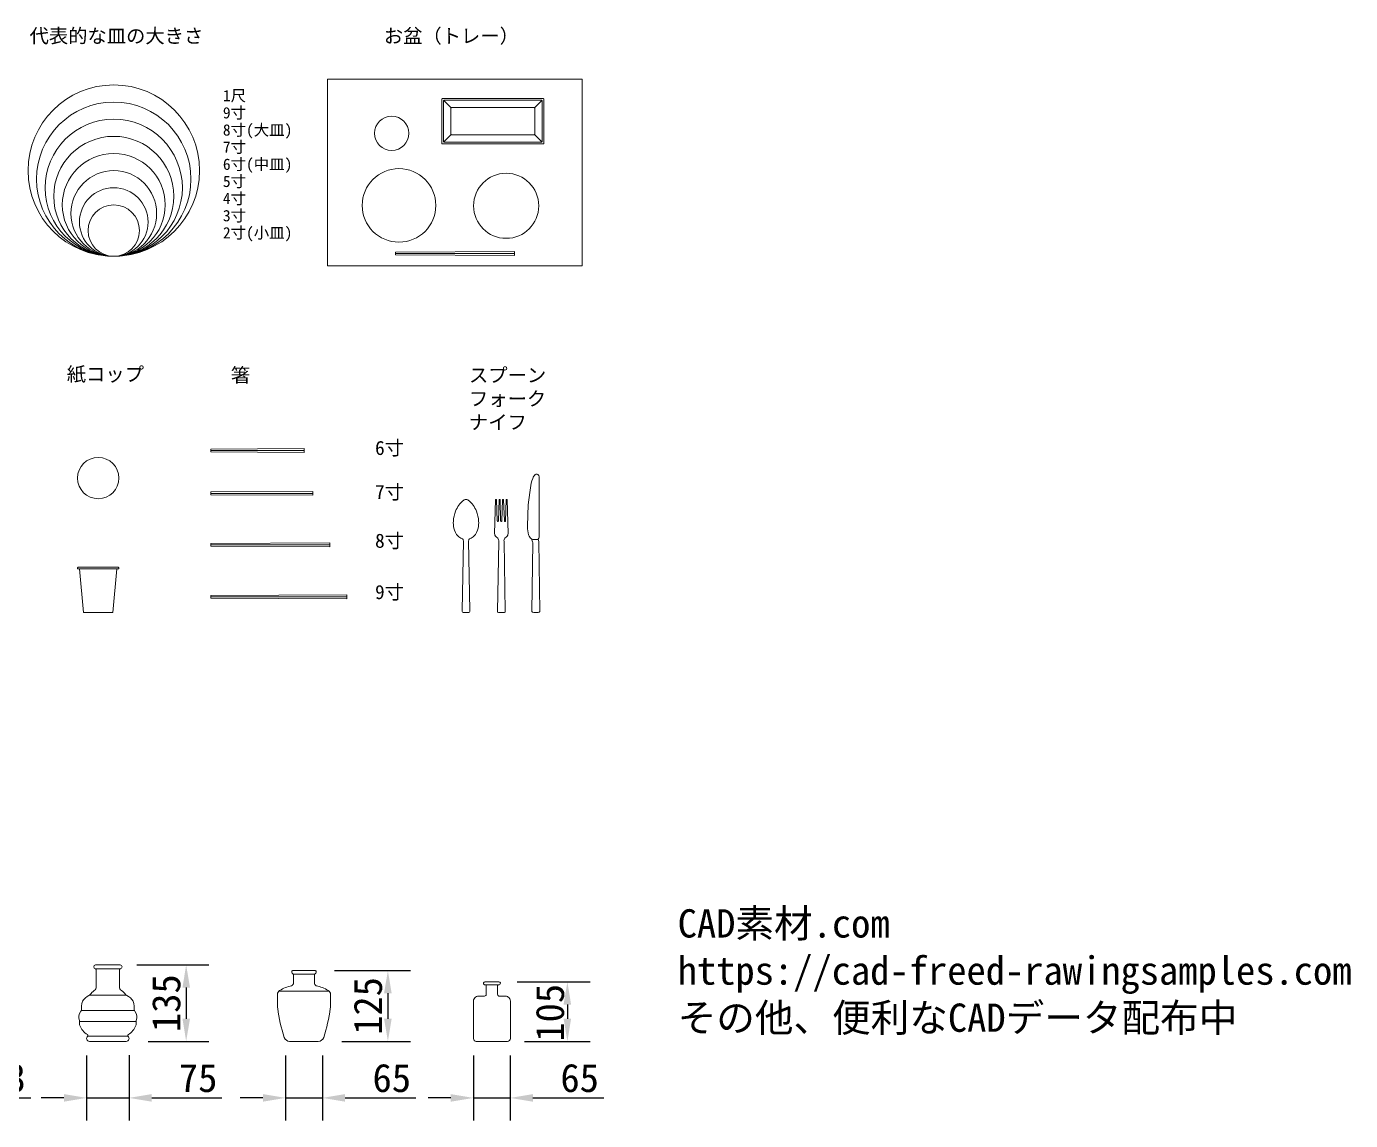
# Model space of a CAD drawing. Header units: millimetres. Extents: x -63086 to 144078, y -129912 to 13382.
# Drawn here: x 36041 to 38380, y -38084 to -36150 of the extents above; entities that cross this region are included whole.
import ezdxf

# ---------------------------------------------------------------- set-up
doc = ezdxf.new("R2010")
doc.units = ezdxf.units.MM
doc.layers.get('0').update_dxf_attribs({"lineweight": 0})
doc.layers.add('展開建具用', color=250, linetype='Continuous', lineweight=9)
doc.styles.get("Standard").update_dxf_attribs({"font": 'MS Mincho.ttf'})
doc.dimstyles.new('CAD素材.com_家具家電', dxfattribs={"dimtxt": 50, "dimasz": 40, "dimexe": 40, "dimexo": 25, "dimgap": 10, "dimtad": 1, "dimdec": 3, "dimtxsty": 'Standard', "dimcen": 2.5, "dimadec": 0, "dimazin": 0, "dimtfac": 1, "dimtdec": 3, "dimtmove": 0, "dimatfit": 3, "dimfxl": 1, "dimarcsym": 0})

# ---------------------------------------------------------------- blocks, each defined once
blk = doc.blocks.new('食器（CAD素材.com）17')
at = {"color": 0, "linetype": 'ByBlock', "lineweight": -2}
blk.add_lwpolyline([(-225.9, 330), (-225.9, 0), (224.1, 0), (224.1, 330)], close=True, dxfattribs=at)
blk = doc.blocks.new('食器（CAD素材.com）18')
at = {"color": 0, "linetype": 'ByBlock', "lineweight": -2}
for points in [[(157.7, 295.8), (157.7, 217.8, -0.414214), (156.7, 216.8), (-21.3, 216.8, -0.414214), (-22.3, 217.8), (-22.3, 295.8, -0.414214), (-21.3, 296.8), (156.7, 296.8, -0.414214)], [(154.7, 292.8), (154.7, 220.8, -0.414214), (153.7, 219.8), (-18.3, 219.8, -0.414214), (-19.3, 220.8), (-19.3, 292.8, -0.414214), (-18.3, 293.8), (153.7, 293.8, -0.414214)], [(141.7, 279.8), (141.7, 233.8, -0.414214), (140.7, 232.8), (-5.2, 232.8, -0.414214), (-6.2, 233.8), (-6.2, 279.8, -0.414214), (-5.2, 280.8), (140.7, 280.8, -0.414214)]]:
    blk.add_lwpolyline(points, format="xyb", close=True, dxfattribs=at)
for points in [[(-19, 293.5), (-5.9, 280.5)], [(141.4, 280.5), (154.4, 293.5)], [(-19, 220.1), (-5.9, 233.1)], [(154.4, 220.1), (141.4, 233.1)]]:
    blk.add_lwpolyline(points, dxfattribs=at)
blk.add_lwpolyline([(105.4, 23.1, 0.414214), (105.9, 23.6), (105.9, 26.6), (-104.1, 25.6), (-104.1, 23.6, 0.414214), (-103.6, 23.1), (105.4, 23.1, -0.414214), (105.9, 22.6), (105.9, 19.6), (-104.1, 20.6), (-104.1, 22.6, -0.414386), (-103.6, 23.1)], format="xyb", dxfattribs=at)
for centre, radius in [((-110.9, 235.5), 30.3), ((-98, 108), 65), ((91.3, 107.3), 57.5)]:
    blk.add_circle(centre, radius, dxfattribs=at)
blk = doc.blocks.new('食器（CAD素材.com）19')
at = {"color": 0, "linetype": 'ByBlock', "lineweight": -2}
for points in [[(5.7, 232.4), (5.7, 240.1, 0.227878), (3.3, 244.2, 0.351422), (-1.4, 244.1, 0.101448), (-5.6, 237.3, 0.058959), (-9.9, 220.3), (-12.9, 195.2, 0.021258), (-14.6, 173.1), (-14.9, 151.5, 0.057773), (-12.9, 137.2, 0.057827), (-8.1, 130.1, -0.139459), (-5.7, 123.6), (-7.3, 2, 0.27768), (-4, 0), (4, 0, 0.318126), (6.7, 2), (4.9, 125.5, 0.106897), (3.6, 129, -0.309688), (3.7, 129.5, 0.145214), (5.5, 133.4, 0.005406), (5.7, 232.4)], [(-8.1, 130.1, 0.041765), (-3, 129, 0.032519), (1.3, 129, 0.010649), (3.6, 129.3)]]:
    blk.add_lwpolyline(points, format="xyb", dxfattribs=at)
blk = doc.blocks.new('食器（CAD素材.com）20')
at = {"color": 0, "linetype": 'ByBlock', "lineweight": -2}
blk.add_lwpolyline([(1.1, 162.1), (2.2, 199.2, -0.983887), (3.8, 199.2), (5.3, 162, 0.924321), (7.5, 162), (8.6, 199.2, -0.995813), (10.2, 199.2), (11.9, 139.6, -0.241715), (9.3, 134.2), (6.4, 131.4, 0.205521), (4.7, 125.8), (7, 2, -0.412836), (5.3, 0), (-5.3, 0, -0.412836), (-7, 2), (-4.7, 125.8, 0.205521), (-6.4, 131.4), (-9.3, 134.2, -0.241715), (-11.9, 139.6), (-10.2, 199.2, -0.995813), (-8.6, 199.2), (-7.5, 162, 0.822308), (-4.9, 162.1), (-3.9, 199.2, -0.983887), (-2.3, 199.2), (-1.2, 162.2, 0.376591), (0, 161, 0.367737)], format="xyb", close=True, dxfattribs=at)
blk = doc.blocks.new('食器（CAD素材.com）21')
at = {"color": 0, "linetype": 'ByBlock', "lineweight": -2}
blk.add_lwpolyline([(3.9, 0, 0.430324), (7, 3.2), (4.7, 126.9, -0.360404), (7.3, 131.1, 0.089231), (14.1, 134.8, 0.129245), (21.5, 149.4, 0.063418), (22.3, 161.6, 0.083988), (18.4, 179.3, 0.058493), (12.5, 189.9, 0.063895), (5.6, 197.5, 0.13762), (0, 200, 0.13762), (-5.6, 197.5, 0.063895), (-12.5, 189.9, 0.058493), (-18.4, 179.3, 0.083988), (-22.3, 161.6, 0.063418), (-21.5, 149.4, 0.129245), (-14.1, 134.8, 0.089231), (-7.3, 131.1, -0.360404), (-4.7, 126.9), (-7, 3.2, 0.430324), (-3.9, 0), (3.9, 0)], format="xyb", dxfattribs=at)
blk = doc.blocks.new('食器（CAD素材.com）22')
at = {"color": 0, "linetype": 'ByBlock', "lineweight": -2}
blk.add_lwpolyline([(82, 3, 0.414214), (82.5, 3.5), (82.5, 6.5), (-82.5, 5.5), (-82.5, 3.5, 0.414214), (-82, 3), (82, 3, -0.414214), (82.5, 2.5), (82.5, -0.5), (-82.5, 0.5), (-82.5, 2.5, -0.414386), (-82, 3)], format="xyb", dxfattribs=at)
blk = doc.blocks.new('食器（CAD素材.com）23')
at = {"color": 0, "linetype": 'ByBlock', "lineweight": -2}
blk.add_lwpolyline([(89.5, 3, 0.414214), (90, 3.5), (90, 6.5), (-90, 5.5), (-90, 3.5, 0.414214), (-89.5, 3), (89.5, 3, -0.414214), (90, 2.5), (90, -0.5), (-90, 0.5), (-90, 2.5, -0.414386), (-89.5, 3)], format="xyb", dxfattribs=at)
blk = doc.blocks.new('食器（CAD素材.com）24')
at = {"color": 0, "linetype": 'ByBlock', "lineweight": -2}
blk.add_lwpolyline([(104.5, 3, 0.414214), (105, 3.5), (105, 6.5), (-105, 5.5), (-105, 3.5, 0.414214), (-104.5, 3), (104.5, 3, -0.414214), (105, 2.5), (105, -0.5), (-105, 0.5), (-105, 2.5, -0.414386), (-104.5, 3)], format="xyb", dxfattribs=at)
blk = doc.blocks.new('食器（CAD素材.com）25')
at = {"color": 0, "linetype": 'ByBlock', "lineweight": -2}
blk.add_lwpolyline([(119.5, 3, 0.414214), (120, 3.5), (120, 6.5), (-120, 5.5), (-120, 3.5, 0.414214), (-119.5, 3), (119.5, 3, -0.414214), (120, 2.5), (120, -0.5), (-120, 0.5), (-120, 2.5, -0.414386), (-119.5, 3)], format="xyb", dxfattribs=at)
blk = doc.blocks.new('食器（CAD素材.com）26')
at = {"color": 0, "linetype": 'ByBlock', "lineweight": -2}
blk.add_circle((0, 0), 36.5, dxfattribs=at)
blk = doc.blocks.new('食器（CAD素材.com）27')
at = {"color": 0, "linetype": 'ByBlock', "lineweight": -2}
blk.add_lwpolyline([(35.5, 77.1), (-35.5, 77.1, -0.414214), (-36.5, 78.1), (-36.5, 79, -0.414214), (-35.5, 80), (35.5, 80, -0.414214), (36.5, 79), (36.5, 78.1, -0.414214), (35.5, 77.1)], format="xyb", dxfattribs=at)
blk.add_lwpolyline([(33.2, 77.1), (26, 0), (-26, 0), (-33.2, 77.1)], dxfattribs=at)
blk = doc.blocks.new('*D573')
at = {"layer": 'Defpoints', "color": 0, "ltscale": 10, "transparency": 16777216}
for p in [(35820.6, -37944.1), (35883.6, -37944.1), (35883.6, -38044.1)]:
    blk.add_point(p, dxfattribs=at)
at = {"layer": '展開建具用', "color": 0, "lineweight": -2, "ltscale": 10, "transparency": 16777216}
for p, q in [((35820.6, -37969.1), (35820.6, -38084.1)), ((35883.6, -37969.1), (35883.6, -38084.1)), ((35780.6, -38044.1), (35740.6, -38044.1)), ((35820.6, -38044.1), (35883.6, -38044.1)), ((35923.6, -38044.1), (36048.7, -38044.1))]:
    blk.add_line(p, q, dxfattribs=at)
at = {"layer": '展開建具用', "color": 0, "ltscale": 10, "transparency": 16777216}
for points in [[(35780.6, -38037.4), (35780.6, -38050.8), (35820.6, -38044.1)], [(35923.6, -38037.4), (35923.6, -38050.8), (35883.6, -38044.1)]]:
    blk.add_solid(points, dxfattribs=at)
at = {"layer": '展開建具用', "color": 0, "ltscale": 10, "transparency": 16777216, "insert": (36006.2, -38009.1), "char_height": 50, "attachment_point": 5}
blk.add_mtext('63', dxfattribs=at)
blk = doc.blocks.new('*D574')
at = {"layer": 'Defpoints', "color": 0, "ltscale": 10, "transparency": 16777216}
for p in [(36211, -37809.1), (36231.2, -37944.1), (36323.3, -37944.1)]:
    blk.add_point(p, dxfattribs=at)
at = {"layer": '展開建具用', "color": 0, "lineweight": -2, "ltscale": 10, "transparency": 16777216}
for p, q in [((36236, -37809.1), (36363.3, -37809.1)), ((36323.3, -37849.1), (36323.3, -37904.1)), ((36256.2, -37944.1), (36363.3, -37944.1))]:
    blk.add_line(p, q, dxfattribs=at)
at = {"layer": '展開建具用', "color": 0, "ltscale": 10, "transparency": 16777216}
for points in [[(36316.7, -37849.1), (36330, -37849.1), (36323.3, -37809.1)], [(36316.7, -37904.1), (36330, -37904.1), (36323.3, -37944.1)]]:
    blk.add_solid(points, dxfattribs=at)
at = {"layer": '展開建具用', "color": 0, "ltscale": 10, "transparency": 16777216, "insert": (36288.3, -37876.6), "char_height": 50, "attachment_point": 5, "rotation": 90}
blk.add_mtext('135', dxfattribs=at)
blk = doc.blocks.new('*D575')
at = {"layer": 'Defpoints', "color": 0, "ltscale": 10, "transparency": 16777216}
for p in [(36147.4, -37944.1), (36222.4, -37943.6), (36222.4, -38044.1)]:
    blk.add_point(p, dxfattribs=at)
at = {"layer": '展開建具用', "color": 0, "lineweight": -2, "ltscale": 10, "transparency": 16777216}
for p, q in [((36147.4, -37969.1), (36147.4, -38084.1)), ((36222.4, -37968.6), (36222.4, -38084.1)), ((36107.4, -38044.1), (36067.4, -38044.1)), ((36147.4, -38044.1), (36222.4, -38044.1)), ((36262.4, -38044.1), (36386.4, -38044.1))]:
    blk.add_line(p, q, dxfattribs=at)
at = {"layer": '展開建具用', "color": 0, "ltscale": 10, "transparency": 16777216}
for points in [[(36107.4, -38037.4), (36107.4, -38050.8), (36147.4, -38044.1)], [(36262.4, -38037.4), (36262.4, -38050.8), (36222.4, -38044.1)]]:
    blk.add_solid(points, dxfattribs=at)
at = {"layer": '展開建具用', "color": 0, "ltscale": 10, "transparency": 16777216, "insert": (36344.4, -38009.1), "char_height": 50, "attachment_point": 5}
blk.add_mtext('75', dxfattribs=at)
blk = doc.blocks.new('*D576')
at = {"layer": 'Defpoints', "color": 0, "ltscale": 10, "transparency": 16777216}
for p in [(36498.9, -37944.1), (36563.9, -37944.1), (36563.9, -38044.1)]:
    blk.add_point(p, dxfattribs=at)
at = {"layer": '展開建具用', "color": 0, "lineweight": -2, "ltscale": 10, "transparency": 16777216}
for p, q in [((36498.9, -37969.1), (36498.9, -38084.1)), ((36563.9, -37969.1), (36563.9, -38084.1)), ((36458.9, -38044.1), (36418.9, -38044.1)), ((36498.9, -38044.1), (36563.9, -38044.1)), ((36603.9, -38044.1), (36729, -38044.1))]:
    blk.add_line(p, q, dxfattribs=at)
at = {"layer": '展開建具用', "color": 0, "ltscale": 10, "transparency": 16777216}
for points in [[(36458.9, -38037.4), (36458.9, -38050.8), (36498.9, -38044.1)], [(36603.9, -38037.4), (36603.9, -38050.8), (36563.9, -38044.1)]]:
    blk.add_solid(points, dxfattribs=at)
at = {"layer": '展開建具用', "color": 0, "ltscale": 10, "transparency": 16777216, "insert": (36686.5, -38009.1), "char_height": 50, "attachment_point": 5}
blk.add_mtext('65', dxfattribs=at)
blk = doc.blocks.new('*D577')
at = {"layer": 'Defpoints', "color": 0, "ltscale": 10, "transparency": 16777216}
for p in [(36560.4, -37819.1), (36573, -37944.1), (36679.6, -37944.1)]:
    blk.add_point(p, dxfattribs=at)
at = {"layer": '展開建具用', "color": 0, "lineweight": -2, "ltscale": 10, "transparency": 16777216}
for p, q in [((36585.4, -37819.1), (36719.6, -37819.1)), ((36679.6, -37859.1), (36679.6, -37904.1)), ((36598, -37944.1), (36719.6, -37944.1))]:
    blk.add_line(p, q, dxfattribs=at)
at = {"layer": '展開建具用', "color": 0, "ltscale": 10, "transparency": 16777216}
for points in [[(36672.9, -37859.1), (36686.3, -37859.1), (36679.6, -37819.1)], [(36672.9, -37904.1), (36686.3, -37904.1), (36679.6, -37944.1)]]:
    blk.add_solid(points, dxfattribs=at)
at = {"layer": '展開建具用', "color": 0, "ltscale": 10, "transparency": 16777216, "insert": (36644.6, -37881.6), "char_height": 50, "attachment_point": 5, "rotation": 90}
blk.add_mtext('125', dxfattribs=at)
blk = doc.blocks.new('*D578')
at = {"layer": 'Defpoints', "color": 0, "ltscale": 10, "transparency": 16777216}
for p in [(36882.8, -37839.1), (36895.8, -37944.1), (36996.7, -37944.1)]:
    blk.add_point(p, dxfattribs=at)
at = {"layer": '展開建具用', "color": 0, "lineweight": -2, "ltscale": 10, "transparency": 16777216}
for p, q in [((36907.8, -37839.1), (37036.7, -37839.1)), ((36996.7, -37879.1), (36996.7, -37904.1)), ((36920.8, -37944.1), (37036.7, -37944.1))]:
    blk.add_line(p, q, dxfattribs=at)
at = {"layer": '展開建具用', "color": 0, "ltscale": 10, "transparency": 16777216}
for points in [[(36990, -37879.1), (37003.3, -37879.1), (36996.7, -37839.1)], [(36990, -37904.1), (37003.3, -37904.1), (36996.7, -37944.1)]]:
    blk.add_solid(points, dxfattribs=at)
at = {"layer": '展開建具用', "color": 0, "ltscale": 10, "transparency": 16777216, "insert": (36966.2, -37893.6), "char_height": 50, "attachment_point": 5, "rotation": 90}
blk.add_mtext('105', dxfattribs=at)
blk = doc.blocks.new('*D579')
at = {"layer": 'Defpoints', "color": 0, "ltscale": 10, "transparency": 16777216}
for p in [(36830.8, -37944.1), (36895.8, -37944.1), (36895.8, -38044.1)]:
    blk.add_point(p, dxfattribs=at)
at = {"layer": '展開建具用', "color": 0, "lineweight": -2, "ltscale": 10, "transparency": 16777216}
for p, q in [((36830.8, -37969.1), (36830.8, -38084.1)), ((36895.8, -37969.1), (36895.8, -38084.1)), ((36790.8, -38044.1), (36750.8, -38044.1)), ((36830.8, -38044.1), (36895.8, -38044.1)), ((36935.8, -38044.1), (37060.9, -38044.1))]:
    blk.add_line(p, q, dxfattribs=at)
at = {"layer": '展開建具用', "color": 0, "ltscale": 10, "transparency": 16777216}
for points in [[(36790.8, -38037.4), (36790.8, -38050.8), (36830.8, -38044.1)], [(36935.8, -38037.4), (36935.8, -38050.8), (36895.8, -38044.1)]]:
    blk.add_solid(points, dxfattribs=at)
at = {"layer": '展開建具用', "color": 0, "ltscale": 10, "transparency": 16777216, "insert": (37018.4, -38009.1), "char_height": 50, "attachment_point": 5}
blk.add_mtext('65', dxfattribs=at)
blk = doc.blocks.new('ガラス瓶Ⅲ（CAD素材.com）')
at = {"color": 0, "linetype": 'ByBlock', "lineweight": -2}
blk.add_lwpolyline([(-22, 128, -0.321932), (-20.4, 125), (-20.4, 96.5, -0.257003), (-24.1, 89.8, 0.103914), (-31.3, 82.7, -0.1353), (-33.4, 81, 0.147761), (-44.6, 70.8, 0.072254), (-45.2, 69.5, 0.074272), (-46.6, 56.4, -0.179162), (-47.6, 53.1, 0.261838), (-50.2, 36.9, -0.098103), (-49.9, 35), (-50, 30.3, 0.105921), (-49.6, 28.2, 0.153456), (-36.2, 12, -0.254571), (-35.5, 10.7), (-35.5, 9, 0.729419), (-32.5, 0), (32.5, 0, 0.729419), (35.5, 9), (35.5, 10.7, -0.254571), (36.2, 12, 0.153456), (49.6, 28.2, 0.105921), (50, 30.3), (49.9, 35, -0.098103), (50.2, 36.9, 0.261838), (47.6, 53.1, -0.179162), (46.6, 56.4, 0.074272), (45.2, 69.5, 0.072254), (44.6, 70.8, 0.147761), (33.4, 81, -0.1353), (31.3, 82.7, 0.103914), (24.1, 89.8, -0.257003), (20.4, 96.5), (20.4, 125, -0.321932), (22, 128)], format="xyb", dxfattribs=at)
blk.add_lwpolyline([(22, 128, 0.857143), (22, 135), (-22, 135, 0.857143), (-22, 128)], format="xyb", close=True, dxfattribs=at)
for points in [[(-32.2, 81.7), (32.2, 81.7)], [(-46.8, 54.7), (46.8, 54.7)], [(-49.9, 35), (49.9, 35)], [(-35.5, 9), (35.5, 9)]]:
    blk.add_lwpolyline(points, dxfattribs=at)
blk = doc.blocks.new('ガラス瓶Ⅳ（CAD素材.com）')
at = {"color": 0, "linetype": 'ByBlock', "lineweight": -2}
blk.add_lwpolyline([(20, 125, -0.414214), (21.5, 123.5), (21.5, 122, -0.298217), (19.7, 119.3, 0.298217), (18.5, 117.4), (18.5, 103.1, 0.315154), (21.8, 98.4, -0.07482), (43, 89.9, -0.262992), (47, 83.1), (47, 65.5, -0.027276), (46.4, 58.1, -0.046063), (34.8, 6.9, -0.324742), (25.3, 0), (-25.3, 0, -0.324742), (-34.8, 6.9, -0.046063), (-46.4, 58.1, -0.027276), (-47, 65.5), (-47, 83.1, -0.262992), (-43, 89.9, -0.07482), (-21.8, 98.4, 0.315154), (-18.5, 103.1), (-18.5, 117.4, 0.298217), (-19.7, 119.3, -0.298217), (-21.5, 122), (-21.5, 123.5, -0.414214), (-20, 125)], format="xyb", close=True, dxfattribs=at)
for points in [[(19.3, 119), (-19.3, 119)], [(-44.4, 88.9), (44.4, 88.9)]]:
    blk.add_lwpolyline(points, dxfattribs=at)
blk = doc.blocks.new('ガラス瓶Ⅴ（CAD素材.com）')
at = {"color": 0, "linetype": 'ByBlock'}
blk.add_lwpolyline([(11.7, 100, 0.337031), (10.1, 98.5), (10.1, 82.9, 0.414214), (13.1, 79.9), (23.4, 79.9, -0.056465), (25.6, 79.6, -0.072841), (29, 78.1, -0.258501), (32.8, 71.3), (32.8, 4.9, -0.393871), (27.5, 0), (-27.5, 0, -0.414214), (-32.5, 5), (-32.5, 71.4, -0.258501), (-28.7, 78.2, -0.072841), (-25.3, 79.7, -0.056465), (-23.1, 80), (-12.8, 80, 0.414214), (-9.8, 83), (-9.8, 98.5, 0.383624), (-11.3, 100)], format="xyb", dxfattribs=at)
at = {"color": 0, "linetype": 'ByBlock', "lineweight": -2}
blk.add_lwpolyline([(12.1, 100, 0.136799), (13.9, 100.5, 0.788075), (12.6, 105), (-12.3, 105, 0.788075), (-13.6, 100.5, 0.136799), (-11.8, 100)], format="xyb", close=True, dxfattribs=at)

msp = doc.modelspace()

# ---------------------------------------------------------------- linework, layer by layer
at = {"layer": '展開建具用', "ltscale": 10}
for centre, radius in [((36195.3843, -36404.8857), 151.5), ((36195.3843, -36420.0357), 136.35), ((36195.3843, -36435.1857), 121.2), ((36195.3843, -36450.3357), 106.05), ((36195.3843, -36465.4857), 90.9), ((36195.3843, -36480.6357), 75.75), ((36195.3843, -36495.7857), 60.6), ((36195.3843, -36510.9357), 45.45)]:
    msp.add_circle(centre, radius, dxfattribs=at)

# ---------------------------------------------------------------- block references
for name, p in [('食器（CAD素材.com）17', (36798.9829, -36573.467)), ('食器（CAD素材.com）18', (36797.2392, -36574.3791)), ('食器（CAD素材.com）22', (36449.3935, -36902.7447)), ('食器（CAD素材.com）26', (36167.8835, -36948.4036)), ('食器（CAD素材.com）19', (36941.2102, -37186.1712)), ('食器（CAD素材.com）23', (36456.8935, -36978.3783)), ('食器（CAD素材.com）21', (36817.6102, -37186.1712)), ('食器（CAD素材.com）20', (36880.0379, -37186.1712)), ('食器（CAD素材.com）24', (36471.8935, -37069.5488)), ('食器（CAD素材.com）27', (36167.8835, -37186.1712)), ('食器（CAD素材.com）25', (36486.8935, -37161.3181)), ('ガラス瓶Ⅲ（CAD素材.com）', (36184.9481, -37944.1097)), ('ガラス瓶Ⅳ（CAD素材.com）', (36531.3931, -37944.1097)), ('ガラス瓶Ⅴ（CAD素材.com）', (36863.2898, -37944.1097))]:
    msp.add_blockref(name, p, dxfattribs=at)

# ---------------------------------------------------------------- texts
at = {"layer": '展開建具用', "ltscale": 10, "attachment_point": 1}
for s, insert, char_height in [('代表的な皿の大きさ', (36046.6191, -36154.2422), 25), ('お盆（トレー）', (36672.4206, -36154.2422), 25), ('1尺', (36388.1749, -36262.359), 20), ('9寸', (36388.1749, -36292.659), 20), ('8寸(大皿)', (36388.1749, -36322.959), 20), ('7寸', (36388.1749, -36353.259), 20), ('6寸(中皿)', (36388.1749, -36383.559), 20), ('5寸', (36388.1749, -36413.859), 20), ('4寸', (36388.1749, -36444.159), 20), ('3寸', (36388.1749, -36474.459), 20), ('2寸(小皿)', (36388.1749, -36504.759), 20), ('紙コップ', (36112.3224, -36752.2685), 25), ('箸', (36402.1135, -36753.8878), 25), ('スプーン\\Pフォーク\\Pナイフ', (36822.824, -36753.8878), 25), ('6寸', (36656.9602, -36882.5475), 25), ('7寸', (36656.9602, -36960.5337), 25), ('8寸', (36656.9602, -37046.6089), 25), ('9寸', (36656.9602, -37137.3932), 25), ('CAD素材.com\\Phttps://cad-freed-rawingsamples.com\\Pその他、便利なCADデータ配布中\\P', (37191.5078, -37710.5969), 50)]:
    msp.add_mtext(s, dxfattribs=dict(at, insert=insert, char_height=char_height))

# ---------------------------------------------------------------- dimensions: what is measured, and where the dimension line sits
at = {"layer": '展開建具用', "ltscale": 10}
for base, p1, p2, picture, middle in [((36323.3268, -37944.1097), (36210.9516, -37809.1097), (36231.2387, -37944.1097), '*D574', (36288.3268, -37876.6097)), ((36679.6084, -37944.1097), (36560.4401, -37819.1097), (36572.9773, -37944.1097), '*D577', (36644.6084, -37881.6097))]:
    dim = msp.add_linear_dim(base=base, p1=p1, p2=p2, angle=90, dimstyle='CAD素材.com_家具家電', dxfattribs=at)
    dim.commit()
    dim.dimension.update_dxf_attribs({"geometry": picture, "text_midpoint": middle})
dim = msp.add_linear_dim(base=(36996.6686, -37944.1097), p1=(36882.8122, -37839.1097), p2=(36895.7899, -37944.1097), angle=90, dimstyle='CAD素材.com_家具家電', override={"dimtmove": 2}, dxfattribs=at)
dim.commit()
dim.dimension.update_dxf_attribs({"geometry": '*D578', "text_midpoint": (36966.2281, -37893.6389), "dimtype": 160})
for base, p1, p2, picture, middle in [((35883.5811, -38044.1097), (35820.5811, -37944.1097), (35883.5811, -37944.1097), '*D573', (36006.1525, -38009.1097)), ((36222.4481, -38044.1097), (36147.4481, -37944.1097), (36222.4481, -37943.6288), '*D575', (36344.4481, -38009.1097)), ((36563.8931, -38044.1097), (36498.8931, -37944.1097), (36563.8931, -37944.1097), '*D576', (36686.4645, -38009.1097)), ((36895.7899, -38044.1097), (36830.7899, -37944.1097), (36895.7899, -37944.1097), '*D579', (37018.3614, -38009.1097))]:
    dim = msp.add_linear_dim(base=base, p1=p1, p2=p2, dimstyle='CAD素材.com_家具家電', dxfattribs=at)
    dim.commit()
    dim.dimension.update_dxf_attribs({"geometry": picture, "text_midpoint": middle})

doc.saveas('drawing.dxf')
